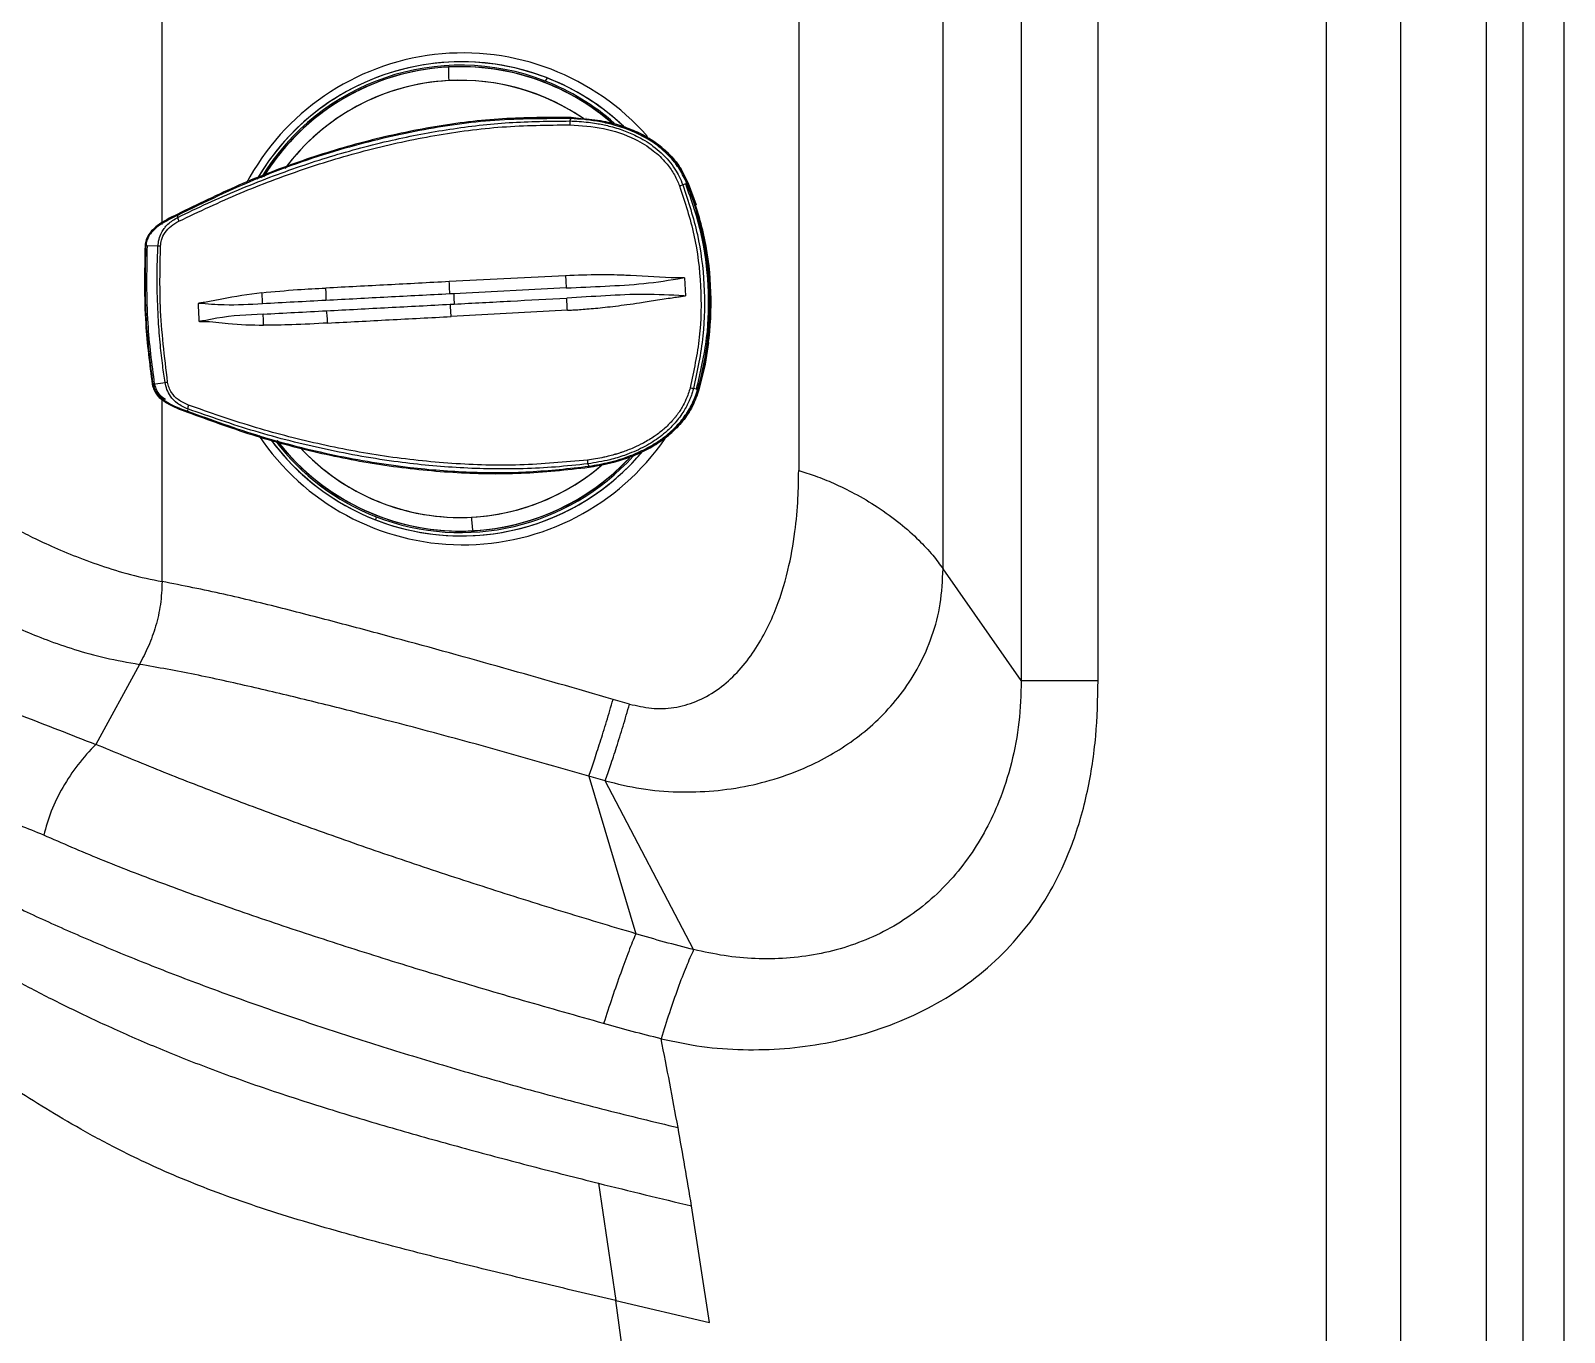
# Model space of a CAD drawing. Extents: x 939 to 1039, y 781 to 934.
# Drawn here: x 1030.32 to 1038.9, y 848.47 to 855.75 of the extents above; entities that cross this region are included whole.
import ezdxf

# ---------------------------------------------------------------- set-up
doc = ezdxf.new("R2010")
doc.units = 0
doc.header["$MEASUREMENT"] = 0
doc.layers.add('1', color=4, linetype='Continuous')

# ---------------------------------------------------------------- blocks, each defined once
blk = doc.blocks.new('Envoy')
at = {"layer": '1', "color": 4, "linetype": 'Continuous', "lineweight": 25}
blk.add_line((100.2456, 3), (100.2456, 88.1736), dxfattribs=at)
at = {"layer": '1', "color": 3, "linetype": 'Continuous', "lineweight": 25}
for p, q in [((99.8105, 3.7462), (99.8105, 87.4274)), ((100.0137, 87.4274), (100.0137, 3.7462)), ((99.3315, 4.3631), (99.3315, 86.8105)), ((98.9136, 86.2916), (98.9136, 4.882)), ((97.2087, 85.5572), (97.2087, 52.9419)), ((97.6387, 52.9419), (97.6387, 85.5572)), ((96.7715, 53.5673), (96.7715, 57.9275)), ((95.9639, 56.9864), (95.9639, 54.1173)), ((92.4037, 55.4926), (92.4037, 56.7906)), ((94.0055, 56.3727), (94.0055, 56.3726)), ((94.5564, 56.3117), (94.5458, 56.294)), ((94.6886, 56.0831), (94.6847, 56.0708)), ((94.6886, 56.0831), (94.6889, 56.084)), ((94.7606, 56.0813), (94.6901, 56.09)), ((94.691, 56.0899), (94.6901, 56.09)), ((94.7748, 56.0839), (94.774, 56.084)), ((95.3386, 55.7212), (95.316, 55.7135)), ((95.346, 55.7234), (95.3452, 55.7235)), ((95.346, 55.7234), (95.3897, 55.6019)), ((95.346, 55.7234), (95.346, 55.7234)), ((92.4894, 55.5423), (92.4893, 55.5431)), ((92.4912, 55.5314), (92.4894, 55.5423)), ((92.3806, 55.3705), (92.3133, 55.3737)), ((94.6598, 55.2058), (94.01, 55.1726)), ((95.3257, 55.1936), (95.3309, 55.0936)), ((94.6644, 55.1377), (94.0348, 55.1051)), ((94.6701, 55.0123), (94.0202, 54.9775)), ((92.3538, 54.5987), (92.4204, 54.6094)), ((95.3989, 54.5698), (95.3756, 54.5753)), ((95.4064, 54.5681), (95.4057, 54.5681)), ((95.4064, 54.5681), (95.4064, 54.5681)), ((92.4037, 53.4962), (92.4037, 54.5219)), ((92.5472, 54.4609), (92.5466, 54.4495)), ((92.5466, 54.4495), (92.5466, 54.4486)), ((94.7851, 54.1541), (94.7902, 54.1419)), ((94.7902, 54.1419), (94.7906, 54.141)), ((94.7933, 54.1351), (94.7925, 54.135)), ((94.6522, 54.1182), (94.653, 54.1182)), ((93.601, 53.8585), (93.5978, 53.8408)), ((94.1412, 53.7799), (94.1412, 53.7797)), ((97.2087, 52.9419), (96.7715, 53.5673)), ((92.2774, 53.0331), (92.0326, 52.5856)), ((95.0183, 52.811), (94.9261, 52.8373)), ((94.79, 52.4086), (95.0526, 51.527)), ((94.8821, 52.3821), (94.79, 52.4086)), ((95.3765, 51.4382), (94.8821, 52.3821)), ((94.8444, 50.1321), (94.9417, 49.476)), ((95.4646, 49.3526), (95.3649, 50.0056)), ((94.9417, 49.476), (95.4646, 49.3526))]:
    blk.add_line(p, q, dxfattribs=at)
at = {"layer": '1', "color": 3, "linetype": 'Continuous', "lineweight": 25, "flags": 128}
for points in [[(95.4603, 54.8319), (95.4408, 54.7113), (95.4064, 54.5681)], [(95.4432, 54.7445), (95.4371, 54.712), (95.4029, 54.5692)]]:
    blk.add_lwpolyline(points, dxfattribs=at)
at = {"layer": '1', "color": 3, "linetype": 'Continuous', "lineweight": 25}
for centre, radius, start, end in [((94.0867, 55.079), 1.3722, 41.25835, 152.08149), ((94.077, 55.0789), 1.3227, 46.24854, 149.74374), ((94.0771, 55.0788), 1.3228, 68.75697, 149.48661), ((94.0734, 55.0788), 1.3038, 68.75681, 148.86656), ((94.0733, 55.0789), 1.2954, 49.12616, 148.36649), ((94.0738, 55.0782), 1.2961, 93.01898, 148.3285), ((94.0738, 55.0782), 1.2963, 93.0189, 148.30399), ((94.0733, 55.0789), 1.2955, 49.44001, 148.1586), ((94.6266, 56.3421), 0.6218, 177.19205, 184.19573), ((94.0733, 55.0791), 1.2954, 49.52681, 92.99853), ((94.0733, 55.0791), 1.2952, 49.54562, 92.99819), ((94.0706, 55.0783), 1.22, 93.01665, 143.44638), ((94.0703, 55.0789), 1.2194, 55.54993, 143.20196), ((94.0703, 55.0791), 1.2192, 55.08909, 93.0006), ((94.0729, 55.0784), 1.3044, 48.76153, 68.74057), ((94.0765, 55.0784), 1.3234, 46.70422, 68.74001), ((94.5002, 56.056), 0.1851, 358.01786, 4.59209), ((95.3777, 55.4978), 0.2244, 105.94742, 110.83584), ((93.6823, 55.0572), 1.7845, 344.14655, 21.84504), ((93.6842, 55.0572), 1.7866, 351.87786, 21.84379), ((92.5413, 55.5359), 0.0503, 185.08185, 209.87748), ((92.3833, 55.0486), 0.3219, 87.92625, 90.48178), ((92.3835, 54.9703), 0.3628, 275.8446, 278.11278), ((95.4202, 54.8188), 0.2476, 255.17261, 259.60765), ((92.5978, 54.4617), 0.0507, 156.20371, 180.96764), ((94.0868, 55.0735), 1.3722, 213.66467, 325.43659), ((94.0771, 55.0735), 1.3226, 216.3651, 319.6075), ((94.0779, 55.0745), 1.3238, 216.40495, 248.73697), ((94.0742, 55.0745), 1.3049, 217.37987, 248.73674), ((94.0734, 55.0735), 1.2955, 217.5593, 316.78466), ((94.0733, 55.0735), 1.2953, 217.56844, 316.76796), ((94.0736, 55.0739), 1.2959, 217.82395, 272.99189), ((94.0736, 55.0738), 1.2957, 217.8597, 272.99205), ((94.0703, 55.0735), 1.2192, 222.59721, 310.35133), ((94.0704, 55.0738), 1.2196, 222.65789, 272.99528), ((94.0771, 55.0733), 1.3225, 248.74967, 319.98616), ((94.0734, 55.0733), 1.3035, 248.74907, 317.75771), ((94.0701, 55.0738), 1.2196, 273.01079, 311.05044), ((94.0732, 55.0737), 1.2958, 273.01197, 316.79549), ((94.0731, 55.0738), 1.2956, 273.01219, 316.77418), ((94.5999, 54.1496), 0.1852, 1.37667, 7.98319), ((94.7658, 53.8761), 0.632, 181.82871, 188.7483)]:
    blk.add_arc(centre, radius, start, end, dxfattribs=at)
for points, knots in [([(94.6901, 56.09), (94.5627, 56.0904), (94.3078, 56.0913), (93.9279, 56.0433), (93.5538, 55.9642), (93.188, 55.8532), (92.8308, 55.7165), (92.602, 55.6045), (92.4876, 55.5485)], [0, 0, 0, 0, 0.166705, 0.333391, 0.500062, 0.666721, 0.833365, 1, 1, 1, 1]), ([(94.6889, 56.084), (94.5474, 56.084), (94.2638, 56.0839), (93.8408, 56.0233), (93.3998, 55.9179), (92.9447, 55.7625), (92.641, 55.6162), (92.4893, 55.5431)], [0, 0, 0, 0, 0.185335, 0.371412, 0.558403, 0.779443, 1, 1, 1, 1]), ([(92.4912, 55.5314), (92.5469, 55.5583), (92.6586, 55.6123), (92.8304, 55.687), (93.0033, 55.756), (93.1749, 55.8178), (93.345, 55.8728), (93.5161, 55.9217), (93.7379, 55.9765), (94.0136, 56.0287), (94.3461, 56.0679), (94.5711, 56.0698), (94.6847, 56.0708)], [0, 0, 0, 0, 0.082023, 0.164587, 0.247632, 0.327658, 0.404889, 0.482844, 0.561507, 0.704794, 0.850852, 1, 1, 1, 1]), ([(92.4977, 55.5108), (92.6111, 55.5644), (92.8381, 55.6716), (93.1928, 55.8047), (93.5563, 55.9143), (93.928, 55.9943), (94.3053, 56.0451), (94.5586, 56.0481), (94.6852, 56.0496)], [0, 0, 0, 0, 0.166754, 0.333479, 0.500172, 0.666827, 0.833439, 1, 1, 1, 1]), ([(94.6847, 56.0708), (94.7192, 56.0692), (94.7689, 56.067), (94.8416, 56.0563), (94.9078, 56.0426), (94.983, 56.0198), (95.0667, 55.9843), (95.1549, 55.9313), (95.226, 55.8655), (95.2705, 55.8049), (95.2968, 55.7598), (95.3093, 55.7296), (95.316, 55.7135)], [0, 0, 0, 0, 0.1343205, 0.1939329, 0.2860216, 0.3977141, 0.4993265, 0.6394104, 0.7967743, 0.8728569, 0.9321, 1, 1, 1, 1]), ([(94.6852, 56.0496), (94.7478, 56.0452), (94.8725, 56.0365), (95.0309, 55.9831), (95.1474, 55.9123), (95.2033, 55.8591), (95.2417, 55.8125), (95.2704, 55.7714), (95.2889, 55.7283), (95.2978, 55.7075)], [0, 0, 0, 0, 0.25244, 0.502953, 0.665117, 0.798999, 0.811084, 0.908695, 1, 1, 1, 1]), ([(94.6887, 56.0774), (94.6887, 56.0779), (94.6887, 56.0792), (94.6889, 56.0811), (94.6892, 56.0836), (94.6895, 56.0862), (94.6898, 56.0884), (94.69, 56.0899), (94.6901, 56.09), (94.6901, 56.09)], [0, 0, 0, 0, 0.055527, 0.165265, 0.3428, 0.555689, 0.762939, 0.910678, 1, 1, 1, 1]), ([(95.3386, 55.7212), (95.3263, 55.7477), (95.302, 55.8001), (95.2484, 55.8684), (95.1848, 55.9277), (95.1093, 55.9784), (95.0222, 56.0201), (94.9327, 56.0494), (94.8461, 56.0684), (94.7669, 56.0798), (94.7145, 56.0826), (94.6889, 56.084)], [0, 0, 0, 0, 0.111062, 0.219204, 0.328207, 0.441571, 0.564532, 0.695221, 0.799838, 0.902243, 1, 1, 1, 1]), ([(95.3452, 55.7235), (95.331, 55.7536), (95.3024, 55.8138), (95.2375, 55.8906), (95.1608, 55.9544), (95.0744, 56.0043), (94.9822, 56.041), (94.8778, 56.071), (94.8027, 56.0776), (94.7606, 56.0813)], [0, 0, 0, 0, 0.13779, 0.275507, 0.413095, 0.550507, 0.687734, 0.824786, 1, 1, 1, 1]), ([(94.7743, 56.0796), (94.8122, 56.0762), (94.8831, 56.0699), (94.9835, 56.0407), (95.0758, 56.004), (95.162, 55.954), (95.2386, 55.8902), (95.3033, 55.8135), (95.3318, 55.7535), (95.346, 55.7234)], [0, 0, 0, 0, 0.160726, 0.300497, 0.440334, 0.580222, 0.720138, 0.860074, 1, 1, 1, 1]), ([(95.2978, 55.7075), (95.3276, 55.6166), (95.3872, 55.4347), (95.4213, 55.1485), (95.4173, 54.8602), (95.377, 54.6731), (95.3569, 54.5795)], [0, 0, 0, 0, 0.249997, 0.499994, 0.750007, 1, 1, 1, 1]), ([(95.316, 55.7135), (95.3462, 55.6217), (95.4057, 55.4406), (95.4403, 55.155), (95.4375, 54.8642), (95.3965, 54.6728), (95.3756, 54.5753)], [0, 0, 0, 0, 0.2503093, 0.4934876, 0.7419475, 1, 1, 1, 1]), ([(95.3325, 55.7188), (95.3327, 55.7189), (95.3331, 55.719), (95.334, 55.7194), (95.3366, 55.7204), (95.34, 55.7216), (95.344, 55.7231), (95.3449, 55.7234), (95.3452, 55.7235)], [0, 0, 0, 0, 0.021704, 0.048357, 0.136296, 0.463905, 0.814714, 1, 1, 1, 1]), ([(95.3926, 54.5716), (95.4148, 54.6666), (95.4592, 54.8567), (95.4647, 55.1505), (95.4286, 55.4421), (95.3645, 55.6266), (95.3325, 55.7188)], [0, 0, 0, 0, 0.249999, 0.5, 0.75, 1, 1, 1, 1]), ([(95.4057, 54.5681), (95.4281, 54.6639), (95.4728, 54.8553), (95.4783, 55.1512), (95.4419, 55.4449), (95.3775, 55.6306), (95.3452, 55.7235)], [0, 0, 0, 0, 0.25, 0.5, 0.750001, 1, 1, 1, 1]), ([(92.4876, 55.5485), (92.4489, 55.5294), (92.3904, 55.5007), (92.3341, 55.4475), (92.3129, 55.4076), (92.3099, 55.3852), (92.3083, 55.374)], [0, 0, 0, 0, 0.4917853, 0.7431181, 0.8711496, 1, 1, 1, 1]), ([(92.4893, 55.5431), (92.4477, 55.5229), (92.3876, 55.4937), (92.3338, 55.438), (92.3168, 55.4018), (92.3144, 55.3829), (92.3133, 55.3737)], [0, 0, 0, 0, 0.538392, 0.778104, 0.891277, 1, 1, 1, 1]), ([(92.3806, 55.3705), (92.3821, 55.3836), (92.385, 55.4097), (92.3979, 55.4431), (92.4132, 55.4683), (92.4262, 55.4838), (92.4494, 55.5072), (92.472, 55.5203), (92.4912, 55.5314)], [0, 0, 0, 0, 0.191719, 0.382755, 0.51862, 0.620939, 0.677461, 1, 1, 1, 1]), ([(92.395, 55.3703), (92.3963, 55.3819), (92.3995, 55.4089), (92.4192, 55.4489), (92.4532, 55.4856), (92.4825, 55.5022), (92.4977, 55.5108)], [0, 0, 0, 0, 0.18979, 0.444622, 0.713678, 1, 1, 1, 1]), ([(92.4923, 55.5373), (92.4921, 55.5377), (92.4915, 55.5389), (92.4908, 55.5406), (92.4898, 55.5428), (92.4888, 55.5451), (92.488, 55.547), (92.4875, 55.5483), (92.4876, 55.5484), (92.4876, 55.5485)], [0, 0, 0, 0, 0.055599, 0.165301, 0.342832, 0.555723, 0.762934, 0.910686, 1, 1, 1, 1]), ([(92.3083, 55.374), (92.3056, 55.2285), (92.3006, 54.9687), (92.3342, 54.7112), (92.349, 54.5978)], [0, 0, 0, 0, 0.55995, 1, 1, 1, 1]), ([(92.3538, 54.5987), (92.3375, 54.7274), (92.3047, 54.9847), (92.3104, 55.244), (92.3133, 55.3737)], [0, 0, 0, 0, 0.499974, 1, 1, 1, 1]), ([(92.3199, 55.3734), (92.3194, 55.3734), (92.3181, 55.3735), (92.3163, 55.3736), (92.314, 55.3737), (92.3116, 55.3738), (92.3097, 55.3739), (92.3084, 55.374), (92.3083, 55.374), (92.3083, 55.374)], [0, 0, 0, 0, 0.055562, 0.16525, 0.342744, 0.555681, 0.762898, 0.910686, 1, 1, 1, 1]), ([(92.3199, 55.3734), (92.3171, 55.2284), (92.3122, 54.9694), (92.3456, 54.7127), (92.3604, 54.5997)], [0, 0, 0, 0, 0.5599519, 1, 1, 1, 1]), ([(92.4204, 54.6094), (92.4159, 54.6403), (92.4058, 54.7094), (92.393, 54.8245), (92.3816, 54.9677), (92.3759, 55.1189), (92.3761, 55.2575), (92.3792, 55.3371), (92.3806, 55.3705)], [0, 0, 0, 0, 0.1227044, 0.2744687, 0.4552953, 0.6869486, 0.8685122, 1, 1, 1, 1]), ([(92.4347, 54.6111), (92.4175, 54.7524), (92.3869, 55.0047), (92.3925, 55.2586), (92.395, 55.3703)], [0, 0, 0, 0, 0.559944, 1, 1, 1, 1]), ([(94.01, 55.1726), (93.8946, 55.1666), (93.6641, 55.1545), (93.4345, 55.1425), (93.3197, 55.1365)], [0, 0, 0, 0, 0.500125, 1, 1, 1, 1]), ([(94.0125, 55.1039), (94.0124, 55.1086), (94.0122, 55.1182), (94.0116, 55.1352), (94.0109, 55.1536), (94.0103, 55.1663), (94.01, 55.1726)], [0, 0, 0, 0, 0.24785, 0.50001, 0.752166, 1, 1, 1, 1]), ([(95.3159, 55.1931), (95.3152, 55.1932), (95.3093, 55.1942), (95.2983, 55.194), (95.202, 55.1946), (95.1107, 55.2028), (95.0239, 55.2068), (95.0229, 55.2068), (95.0192, 55.207), (95.0049, 55.2076), (94.9486, 55.2097), (94.8309, 55.212), (94.7239, 55.2081), (94.6598, 55.2058)], [0, 0, 0, 0, 0.003081, 0.027253, 0.050119, 0.445526, 0.445662, 0.446814, 0.450119, 0.462783, 0.512261, 0.707504, 1, 1, 1, 1]), ([(94.6598, 55.2058), (94.6601, 55.1995), (94.6608, 55.1869), (94.6619, 55.1688), (94.6632, 55.1519), (94.664, 55.1424), (94.6644, 55.1377)], [0, 0, 0, 0, 0.2479206, 0.4999964, 0.7520952, 1, 1, 1, 1]), ([(94.6644, 55.1377), (94.7366, 55.1409), (94.8816, 55.1474), (95.0988, 55.1583), (95.2431, 55.1814), (95.3159, 55.1931)], [0, 0, 0, 0, 0.329607, 0.661727, 1, 1, 1, 1]), ([(95.3257, 55.1936), (95.324, 55.1935), (95.3208, 55.1933), (95.3175, 55.1932), (95.3159, 55.1931)], [0, 0, 0, 0, 0.499782, 1, 1, 1, 1]), ([(92.9617, 55.1108), (92.887, 55.1001), (92.7854, 55.0856), (92.6739, 55.0625), (92.6338, 55.0554), (92.619, 55.0533), (92.6147, 55.0527), (92.6119, 55.0521), (92.6104, 55.0514), (92.6098, 55.0512)], [0, 0, 0, 0, 0.632721, 0.860024, 0.958232, 0.975926, 0.985987, 0.994965, 1, 1, 1, 1]), ([(92.9617, 55.1108), (93.0283, 55.1171), (93.1472, 55.1283), (93.267, 55.134), (93.3197, 55.1365)], [0, 0, 0, 0, 0.559821, 1, 1, 1, 1]), ([(92.9655, 55.0488), (92.9654, 55.0582), (92.9652, 55.0769), (92.9629, 55.0995), (92.9617, 55.1108)], [0, 0, 0, 0, 0.4999777, 1, 1, 1, 1]), ([(93.3201, 55.0675), (93.2607, 55.0644), (93.1418, 55.0582), (93.0243, 55.0519), (92.9655, 55.0488)], [0, 0, 0, 0, 0.500121, 1, 1, 1, 1]), ([(93.3201, 55.0675), (93.3204, 55.0723), (93.3208, 55.0819), (93.3209, 55.099), (93.3206, 55.1174), (93.32, 55.1301), (93.3197, 55.1365)], [0, 0, 0, 0, 0.247837, 0.5, 0.75216, 1, 1, 1, 1]), ([(94.0125, 55.1039), (93.8968, 55.0979), (93.6655, 55.0859), (93.4353, 55.0736), (93.3201, 55.0675)], [0, 0, 0, 0, 0.500036, 1, 1, 1, 1]), ([(94.0348, 55.1052), (94.0304, 55.1049), (94.0229, 55.1044), (94.0155, 55.104), (94.0125, 55.1039)], [0, 0, 0, 0, 0.591775, 1, 1, 1, 1]), ([(94.0348, 55.1052), (94.0348, 55.1009), (94.0349, 55.0925), (94.0356, 55.0762), (94.0366, 55.06), (94.0374, 55.0516), (94.0378, 55.0473)], [0, 0, 0, 0, 0.250238, 0.499988, 0.749747, 1, 1, 1, 1]), ([(94.0378, 55.0473), (94.1428, 55.0529), (94.3527, 55.064), (94.5626, 55.0751), (94.6675, 55.0806)], [0, 0, 0, 0, 0.50006, 1, 1, 1, 1]), ([(95.3213, 55.0931), (95.2477, 55.0972), (95.1017, 55.1052), (94.8845, 55.0936), (94.7397, 55.085), (94.6675, 55.0806)], [0, 0, 0, 0, 0.338235, 0.670377, 1, 1, 1, 1]), ([(94.6701, 55.0123), (94.6697, 55.0185), (94.6691, 55.0311), (94.6683, 55.0494), (94.6678, 55.0663), (94.6676, 55.0759), (94.6675, 55.0806)], [0, 0, 0, 0, 0.2478756, 0.4999873, 0.7521057, 1, 1, 1, 1]), ([(94.6701, 55.0123), (94.6804, 55.0129), (94.7029, 55.0143), (94.7395, 55.0166), (94.7817, 55.0198), (94.8295, 55.0239), (94.8827, 55.0293), (94.9414, 55.0362), (95.0057, 55.0447), (95.0647, 55.0532), (95.1176, 55.0613), (95.1639, 55.0686), (95.2102, 55.0758), (95.252, 55.0823), (95.2818, 55.0868), (95.2999, 55.0893), (95.3097, 55.0906), (95.3162, 55.0917), (95.32, 55.0927), (95.3213, 55.0931)], [0, 0, 0, 0, 0.047079, 0.102818, 0.167173, 0.240059, 0.321439, 0.411317, 0.50984, 0.617397, 0.683423, 0.75485, 0.831574, 0.898215, 0.948338, 0.969627, 0.982101, 0.993558, 1, 1, 1, 1]), ([(95.3213, 55.0931), (95.3229, 55.0932), (95.3261, 55.0934), (95.3293, 55.0936), (95.3309, 55.0936)], [0, 0, 0, 0, 0.500223, 1, 1, 1, 1]), ([(92.6098, 55.0512), (92.609, 55.0511), (92.6073, 55.0511), (92.6057, 55.051), (92.6049, 55.0509)], [0, 0, 0, 0, 0.500434, 1, 1, 1, 1]), ([(92.6049, 55.0509), (92.6057, 55.0343), (92.6074, 55.0009), (92.6092, 54.9676), (92.6101, 54.951)], [0, 0, 0, 0, 0.5000008, 1, 1, 1, 1]), ([(92.9655, 55.0488), (92.8943, 55.0445), (92.7757, 55.0375), (92.6572, 55.0473), (92.6098, 55.0512)], [0, 0, 0, 0, 0.60063, 1, 1, 1, 1]), ([(92.9686, 54.9912), (92.8822, 54.987), (92.7719, 54.9815), (92.6572, 54.9577), (92.626, 54.9519), (92.618, 54.9507), (92.616, 54.9504), (92.6154, 54.9503), (92.6152, 54.9502), (92.6152, 54.9502), (92.6152, 54.9502)], [0, 0, 0, 0, 0.730012, 0.931369, 0.982108, 0.995105, 0.998552, 0.999522, 0.999818, 1, 1, 1, 1]), ([(92.9686, 54.9912), (93.0273, 54.9943), (93.1448, 55.0005), (93.2637, 55.0068), (93.3232, 55.0099)], [0, 0, 0, 0, 0.49989, 1, 1, 1, 1]), ([(92.9712, 54.929), (92.9712, 54.9404), (92.9712, 54.9631), (92.9694, 54.9819), (92.9686, 54.9912)], [0, 0, 0, 0, 0.500032, 1, 1, 1, 1]), ([(93.3232, 55.0099), (93.4383, 55.0159), (93.6686, 55.0279), (93.8998, 55.0401), (94.0155, 55.0462)], [0, 0, 0, 0, 0.499962, 1, 1, 1, 1]), ([(93.3299, 54.9411), (93.3296, 54.9474), (93.3288, 54.9602), (93.3272, 54.9786), (93.3253, 54.9956), (93.3239, 55.0052), (93.3232, 55.0099)], [0, 0, 0, 0, 0.2478485, 0.5000013, 0.7521567, 1, 1, 1, 1]), ([(93.3299, 54.9411), (93.4447, 54.9472), (93.6743, 54.9593), (93.9048, 54.9715), (94.0202, 54.9775)], [0, 0, 0, 0, 0.499871, 1, 1, 1, 1]), ([(94.0155, 55.0462), (94.0192, 55.0464), (94.0266, 55.0468), (94.0341, 55.0471), (94.0378, 55.0473)], [0, 0, 0, 0, 0.499902, 1, 1, 1, 1]), ([(94.0202, 54.9775), (94.0198, 54.9838), (94.0191, 54.9965), (94.0179, 55.0149), (94.0167, 55.032), (94.0159, 55.0415), (94.0155, 55.0463)], [0, 0, 0, 0, 0.2478417, 0.4999957, 0.7521586, 1, 1, 1, 1]), ([(92.6101, 54.951), (92.6109, 54.951), (92.6127, 54.9512), (92.6143, 54.9505), (92.6152, 54.9502)], [0, 0, 0, 0, 0.486789, 1, 1, 1, 1]), ([(92.6152, 54.9502), (92.6154, 54.9502), (92.6172, 54.9503), (92.6238, 54.9504), (92.6765, 54.9505), (92.7926, 54.9333), (92.9052, 54.9306), (92.9712, 54.929)], [0, 0, 0, 0, 0.001612, 0.015654, 0.055897, 0.44608, 1, 1, 1, 1]), ([(93.3299, 54.9411), (93.2629, 54.9372), (93.1432, 54.9302), (93.0238, 54.9294), (92.9712, 54.929)], [0, 0, 0, 0, 0.560183, 1, 1, 1, 1]), ([(92.3539, 54.5987), (92.3533, 54.5986), (92.3519, 54.5984), (92.3503, 54.5981), (92.349, 54.5979), (92.349, 54.5978), (92.349, 54.5978)], [0, 0, 0, 0, 0.2356253, 0.5920544, 0.8463185, 1, 1, 1, 1]), ([(92.349, 54.5978), (92.3517, 54.5868), (92.357, 54.5649), (92.3823, 54.5274), (92.4438, 54.4804), (92.505, 54.4579), (92.5455, 54.443)], [0, 0, 0, 0, 0.1288502, 0.2568736, 0.5082085, 1, 1, 1, 1]), ([(92.3538, 54.5987), (92.3559, 54.5897), (92.3602, 54.5711), (92.3809, 54.5369), (92.4403, 54.4871), (92.5031, 54.4644), (92.5466, 54.4486)], [0, 0, 0, 0, 0.10876, 0.221895, 0.461596, 1, 1, 1, 1]), ([(92.3604, 54.5997), (92.3679, 54.5777), (92.3801, 54.5423), (92.4114, 54.5231), (92.4232, 54.5158)], [0, 0, 0, 0, 0.623104, 1, 1, 1, 1]), ([(92.5472, 54.4609), (92.527, 54.47), (92.4895, 54.4869), (92.4513, 54.5278), (92.4294, 54.569), (92.4234, 54.5959), (92.4205, 54.6094)], [0, 0, 0, 0, 0.322453, 0.598472, 0.799026, 1, 1, 1, 1]), ([(92.5515, 54.4822), (92.5313, 54.4913), (92.495, 54.5076), (92.4597, 54.5454), (92.4414, 54.5801), (92.4369, 54.6009), (92.4347, 54.6111)], [0, 0, 0, 0, 0.363331, 0.653342, 0.828638, 1, 1, 1, 1]), ([(95.3569, 54.5795), (95.3499, 54.557), (95.3382, 54.5196), (95.3177, 54.4803), (95.3047, 54.4586), (95.2968, 54.4463), (95.2884, 54.4343), (95.2823, 54.4261), (95.2785, 54.4211), (95.276, 54.4178), (95.2695, 54.4096), (95.2575, 54.3954), (95.2393, 54.3757), (95.2168, 54.3542), (95.192, 54.3332), (95.1748, 54.3202), (95.1633, 54.312), (95.1404, 54.296), (95.0995, 54.2713), (95.0485, 54.2468), (95.0085, 54.2305), (94.9843, 54.2217), (94.9671, 54.216), (94.9563, 54.2125), (94.9463, 54.2095), (94.94, 54.2076), (94.9372, 54.2068), (94.936, 54.2064), (94.9354, 54.2063), (94.9352, 54.2062), (94.9351, 54.2062), (94.9351, 54.2062), (94.935, 54.2062), (94.935, 54.2061), (94.935, 54.2062), (94.935, 54.2061), (94.9349, 54.2061), (94.9347, 54.2061), (94.9337, 54.2058), (94.922, 54.2024), (94.9017, 54.1971), (94.8524, 54.1855), (94.8135, 54.1798), (94.7833, 54.1753)], [0, 0, 0, 0, 0.0945644, 0.1579611, 0.1779547, 0.1964005, 0.2166764, 0.2369498, 0.2375069, 0.2418628, 0.253962, 0.2794518, 0.3166405, 0.3619145, 0.4049915, 0.447187, 0.4487637, 0.4618401, 0.5595402, 0.6406854, 0.6895974, 0.7334397, 0.7442768, 0.7627954, 0.7790981, 0.7862661, 0.7894222, 0.7908124, 0.7914222, 0.791691, 0.791809, 0.7918614, 0.7919008, 0.7919016, 0.7919079, 0.7919209, 0.791967, 0.7921573, 0.7929179, 0.7959463, 0.8416817, 0.8772623, 1, 1, 1, 1]), ([(95.3756, 54.5753), (95.3733, 54.5673), (95.3687, 54.5506), (95.3595, 54.525), (95.348, 54.498), (95.3337, 54.4697), (95.3084, 54.4272), (95.2709, 54.3786), (95.2228, 54.3321), (95.1789, 54.2975), (95.1365, 54.2695), (95.0912, 54.2441), (95.0421, 54.2211), (94.9812, 54.1976), (94.8958, 54.1716), (94.8264, 54.1606), (94.7851, 54.1541)], [0, 0, 0, 0, 0.032344, 0.067621, 0.105835, 0.146976, 0.191052, 0.298233, 0.384941, 0.451124, 0.515511, 0.582865, 0.653191, 0.726482, 0.83706, 1, 1, 1, 1]), ([(94.7906, 54.141), (94.8292, 54.1476), (94.9083, 54.1611), (95.0072, 54.1924), (95.0868, 54.2264), (95.1458, 54.2577), (95.2072, 54.2979), (95.2685, 54.3493), (95.3251, 54.4149), (95.3709, 54.4881), (95.3894, 54.5422), (95.3989, 54.5698)], [0, 0, 0, 0, 0.149082, 0.305955, 0.394301, 0.478842, 0.56023, 0.673648, 0.78272, 0.88931, 1, 1, 1, 1]), ([(94.7925, 54.135), (94.8574, 54.1472), (94.9548, 54.1656), (95.0779, 54.2142), (95.1657, 54.2606), (95.2464, 54.3192), (95.316, 54.3907), (95.3726, 54.4738), (95.3947, 54.5367), (95.4057, 54.5681)], [0, 0, 0, 0, 0.249064, 0.373844, 0.498784, 0.623894, 0.749166, 0.874551, 1, 1, 1, 1]), ([(95.4064, 54.5681), (95.3954, 54.5368), (95.3734, 54.4741), (95.317, 54.391), (95.2476, 54.3196), (95.167, 54.2609), (95.0791, 54.2144), (94.9559, 54.1657), (94.8583, 54.1473), (94.7933, 54.1351)], [0, 0, 0, 0, 0.125135, 0.250266, 0.375378, 0.50044, 0.625446, 0.750405, 1, 1, 1, 1]), ([(95.3926, 54.5716), (95.3927, 54.5715), (95.3931, 54.5714), (95.3941, 54.5711), (95.3969, 54.5704), (95.4003, 54.5695), (95.4044, 54.5684), (95.4054, 54.5682), (95.4057, 54.5681)], [0, 0, 0, 0, 0.022654, 0.049967, 0.135426, 0.463538, 0.814858, 1, 1, 1, 1]), ([(94.7833, 54.1753), (94.6572, 54.1636), (94.405, 54.1402), (94.0244, 54.1513), (93.6464, 54.192), (93.2735, 54.263), (92.9068, 54.3581), (92.6699, 54.4408), (92.5515, 54.4822)], [0, 0, 0, 0, 0.166574, 0.333184, 0.499837, 0.666526, 0.833251, 1, 1, 1, 1]), ([(92.5469, 54.4485), (92.5467, 54.4479), (92.5462, 54.4464), (92.5457, 54.4446), (92.5454, 54.4432), (92.5454, 54.4431), (92.5455, 54.443)], [0, 0, 0, 0, 0.259907, 0.605075, 0.851215, 1, 1, 1, 1]), ([(92.5455, 54.443), (92.6651, 54.3993), (92.9043, 54.3119), (93.2738, 54.2133), (93.6493, 54.1412), (94.0295, 54.1017), (94.4123, 54.0938), (94.6657, 54.1213), (94.7925, 54.135)], [0, 0, 0, 0, 0.1666353, 0.3332799, 0.4999365, 0.6666093, 0.8332949, 1, 1, 1, 1]), ([(92.5466, 54.4486), (92.6808, 54.3999), (92.9497, 54.3024), (93.366, 54.1975), (93.7589, 54.132), (94.1241, 54.1042), (94.459, 54.1036), (94.6801, 54.1285), (94.7906, 54.141)], [0, 0, 0, 0, 0.1870622, 0.3746429, 0.5618773, 0.7084297, 0.8544127, 1, 1, 1, 1]), ([(94.7851, 54.1541), (94.7247, 54.1475), (94.6047, 54.1345), (94.4247, 54.1258), (94.2466, 54.1245), (94.0705, 54.1308), (93.8966, 54.144), (93.6447, 54.1725), (93.3184, 54.2302), (92.9244, 54.3298), (92.6722, 54.4174), (92.5472, 54.4609)], [0, 0, 0, 0, 0.079707, 0.15846, 0.236336, 0.313386, 0.38965, 0.46514, 0.646212, 0.824645, 1, 1, 1, 1]), ([(94.7909, 54.141), (94.7911, 54.1403), (94.7914, 54.1386), (94.7919, 54.1367), (94.7923, 54.1352), (94.7924, 54.1351), (94.7925, 54.135)], [0, 0, 0, 0, 0.276027, 0.613706, 0.854457, 1, 1, 1, 1]), ([(94.9129, 54.1629), (94.9097, 54.1619), (94.9024, 54.1597), (94.8948, 54.1584), (94.8906, 54.1577)], [0, 0, 0, 0, 0.437487, 1, 1, 1, 1]), ([(95.0183, 52.811), (95.0589, 52.8015), (95.1403, 52.7827), (95.2676, 52.7872), (95.3922, 52.8212), (95.5083, 52.8854), (95.6109, 52.9735), (95.6983, 53.0791), (95.7703, 53.1955), (95.8449, 53.3538), (95.9058, 53.5474), (95.9443, 53.7636), (95.9615, 53.9506), (95.9632, 54.0651), (95.9639, 54.1173)], [0, 0, 0, 0, 0.066778, 0.133812, 0.202279, 0.272697, 0.345015, 0.418411, 0.492005, 0.564102, 0.698966, 0.816354, 0.916112, 1, 1, 1, 1]), ([(95.9639, 54.1173), (95.9949, 54.1075), (96.0615, 54.0862), (96.1663, 54.0435), (96.2841, 53.9862), (96.4103, 53.9113), (96.5314, 53.8231), (96.6334, 53.7318), (96.7127, 53.6466), (96.7528, 53.5925), (96.7715, 53.5673)], [0, 0, 0, 0, 0.086271, 0.185949, 0.304737, 0.447303, 0.605483, 0.755497, 0.886184, 1, 1, 1, 1]), ([(91.4598, 53.8761), (91.4686, 53.8673), (91.4862, 53.8498), (91.5543, 53.808), (91.6481, 53.7578), (91.7662, 53.7013), (91.9041, 53.6422), (92.0585, 53.5849), (92.2255, 53.5323), (92.3443, 53.5082), (92.4037, 53.4962)], [0, 0, 0, 0, 0.127268, 0.25417, 0.380093, 0.505146, 0.629883, 0.753947, 0.877044, 1, 1, 1, 1]), ([(94.8821, 52.3821), (94.9487, 52.3657), (95.0817, 52.3331), (95.2859, 52.3166), (95.4878, 52.3221), (95.685, 52.3513), (95.8763, 52.4031), (96.0453, 52.4724), (96.1929, 52.5542), (96.3207, 52.6443), (96.4404, 52.7522), (96.5488, 52.8789), (96.642, 53.0254), (96.7139, 53.1909), (96.7622, 53.3736), (96.7683, 53.5019), (96.7715, 53.5673)], [0, 0, 0, 0, 0.079077, 0.157785, 0.235517, 0.311862, 0.38777, 0.464774, 0.52383, 0.584892, 0.647945, 0.713261, 0.781166, 0.85224, 0.924606, 1, 1, 1, 1]), ([(92.4037, 53.4962), (92.4019, 53.4533), (92.3982, 53.3681), (92.3698, 53.2462), (92.3295, 53.1338), (92.2946, 53.0664), (92.2774, 53.0331)], [0, 0, 0, 0, 0.25521, 0.507691, 0.756631, 1, 1, 1, 1]), ([(94.9261, 52.8373), (94.7227, 52.8957), (94.3166, 53.0124), (93.8055, 53.1537), (93.3923, 53.2646), (93.0736, 53.3468), (92.7445, 53.4289), (92.519, 53.4734), (92.4037, 53.4962)], [0, 0, 0, 0, 0.243439, 0.486102, 0.609938, 0.735654, 0.864785, 1, 1, 1, 1]), ([(91.2911, 53.4011), (91.3059, 53.3906), (91.3353, 53.3697), (91.4107, 53.3268), (91.5062, 53.2778), (91.6225, 53.2242), (91.7579, 53.1688), (91.9126, 53.1152), (92.0855, 53.0663), (92.213, 53.0442), (92.2774, 53.0331)], [0, 0, 0, 0, 0.126273, 0.250908, 0.374121, 0.496861, 0.620444, 0.745238, 0.871443, 1, 1, 1, 1]), ([(90.9909, 53.0199), (91.0278, 53.0013), (91.1021, 52.9639), (91.2502, 52.8956), (91.4232, 52.8228), (91.6165, 52.7469), (91.8204, 52.6691), (91.9626, 52.6131), (92.0326, 52.5856)], [0, 0, 0, 0, 0.1695, 0.341357, 0.513461, 0.681402, 0.843138, 1, 1, 1, 1]), ([(94.79, 52.4086), (94.5806, 52.4684), (94.1637, 52.5876), (93.6398, 52.7266), (93.2203, 52.832), (92.9039, 52.907), (92.5902, 52.978), (92.3808, 53.0149), (92.2774, 53.0331)], [0, 0, 0, 0, 0.25148, 0.500607, 0.626502, 0.752184, 0.877579, 1, 1, 1, 1]), ([(95.1945, 50.9395), (95.2703, 50.9235), (95.4216, 50.8917), (95.6534, 50.8755), (95.8848, 50.8816), (96.1142, 50.9118), (96.3391, 50.9657), (96.557, 51.0442), (96.764, 51.1479), (96.9563, 51.2775), (97.1297, 51.4331), (97.2797, 51.6129), (97.4024, 51.8123), (97.5073, 52.0491), (97.5848, 52.3232), (97.6313, 52.6308), (97.6362, 52.8382), (97.6387, 52.9419)], [0, 0, 0, 0, 0.062513, 0.124895, 0.18726, 0.249341, 0.31151, 0.373849, 0.436069, 0.498192, 0.560703, 0.623719, 0.686822, 0.749282, 0.832446, 0.916245, 1, 1, 1, 1]), ([(97.2087, 52.9419), (97.2061, 52.8643), (97.2009, 52.7096), (97.158, 52.4823), (97.0942, 52.2818), (97.0138, 52.1088), (96.9238, 51.9614), (96.816, 51.8255), (96.6918, 51.7045), (96.5527, 51.6008), (96.4006, 51.5161), (96.2381, 51.4519), (96.0688, 51.409), (95.8955, 51.387), (95.721, 51.3852), (95.5469, 51.401), (95.4333, 51.4258), (95.3765, 51.4382)], [0, 0, 0, 0, 0.0838544, 0.1671862, 0.2493378, 0.3109014, 0.3732261, 0.4357396, 0.4980532, 0.5602869, 0.6228971, 0.6858109, 0.7486435, 0.8113691, 0.8742802, 0.9370974, 1, 1, 1, 1]), ([(97.2087, 52.9419), (97.2335, 52.9419), (97.2831, 52.9419), (97.3889, 52.9419), (97.5092, 52.9419), (97.5955, 52.9419), (97.6387, 52.9419)], [0, 0, 0, 0, 0.25, 0.500001, 0.750001, 1, 1, 1, 1]), ([(94.79, 52.4086), (94.7995, 52.4355), (94.8186, 52.4894), (94.853, 52.5953), (94.8895, 52.7127), (94.9139, 52.7958), (94.9261, 52.8373)], [0, 0, 0, 0, 0.249999, 0.5, 0.749998, 1, 1, 1, 1]), ([(94.8821, 52.3821), (94.8917, 52.4091), (94.9108, 52.463), (94.9452, 52.569), (94.9817, 52.6864), (95.0061, 52.7694), (95.0183, 52.811)], [0, 0, 0, 0, 0.250001, 0.499999, 0.750001, 1, 1, 1, 1]), ([(92.0326, 52.5856), (91.9985, 52.5488), (91.9304, 52.4752), (91.8464, 52.3464), (91.7793, 52.2115), (91.7542, 52.1225), (91.7417, 52.078)], [0, 0, 0, 0, 0.250001, 0.5, 0.75, 1, 1, 1, 1]), ([(95.0526, 51.527), (94.9125, 51.5689), (94.6323, 51.6526), (94.2189, 51.783), (93.8154, 51.9154), (93.4248, 52.0495), (93.0498, 52.1844), (92.6923, 52.3193), (92.3539, 52.4532), (92.1388, 52.5418), (92.0326, 52.5856)], [0, 0, 0, 0, 0.128744, 0.257531, 0.38531, 0.511732, 0.637465, 0.761028, 0.882087, 1, 1, 1, 1]), ([(91.7418, 52.078), (91.6524, 52.1143), (91.4782, 52.1851), (91.274, 52.2626), (91.1153, 52.3281), (90.9885, 52.3871), (90.9132, 52.4231), (90.8746, 52.4415)], [0, 0, 0, 0, 0.263211, 0.512686, 0.672013, 0.831985, 1, 1, 1, 1]), ([(90.6069, 52.322), (90.638, 52.287), (90.7001, 52.2168), (90.8415, 52.1037), (91.0144, 51.9863), (91.2196, 51.8653), (91.4533, 51.7417), (91.7134, 51.6164), (91.9977, 51.4902), (92.304, 51.3638), (92.6303, 51.238), (92.9745, 51.1136), (93.3344, 50.9914), (93.7077, 50.8722), (94.092, 50.7569), (94.4852, 50.6464), (94.8848, 50.5408), (95.1544, 50.4757), (95.2891, 50.4432)], [0, 0, 0, 0, 0.062312, 0.124675, 0.187068, 0.249456, 0.311834, 0.374256, 0.43679, 0.499422, 0.562092, 0.624825, 0.687543, 0.750244, 0.812816, 0.875236, 0.937646, 1, 1, 1, 1]), ([(94.8729, 51.0255), (94.7231, 51.0677), (94.4241, 51.1519), (93.9857, 51.2818), (93.5611, 51.4129), (93.1535, 51.5447), (92.7655, 51.6767), (92.3996, 51.8091), (92.0553, 51.9415), (91.8462, 52.0325), (91.7418, 52.078)], [0, 0, 0, 0, 0.128527, 0.256646, 0.383439, 0.50873, 0.633422, 0.756467, 0.878335, 1, 1, 1, 1]), ([(90.7349, 51.8719), (90.7628, 51.8395), (90.8187, 51.7746), (90.9416, 51.6709), (91.0878, 51.5638), (91.2575, 51.4537), (91.4475, 51.3414), (91.6566, 51.2273), (91.8846, 51.1117), (92.1327, 50.9949), (92.4038, 50.8773), (92.7018, 50.7601), (93.0273, 50.645), (93.3741, 50.5341), (93.7336, 50.4276), (94.1002, 50.3254), (94.4708, 50.2267), (94.7199, 50.1636), (94.8444, 50.1321)], [0, 0, 0, 0, 0.062304, 0.124658, 0.187045, 0.249433, 0.311811, 0.374193, 0.436666, 0.499226, 0.561863, 0.62451, 0.687213, 0.749898, 0.812587, 0.875167, 0.937599, 1, 1, 1, 1]), ([(95.0526, 51.527), (95.0399, 51.4958), (95.0145, 51.4335), (94.9689, 51.3094), (94.9207, 51.1716), (94.8888, 51.0742), (94.8729, 51.0255)], [0, 0, 0, 0, 0.2500002, 0.5, 0.7499994, 1, 1, 1, 1]), ([(95.3765, 51.4382), (95.3221, 51.452), (95.2136, 51.4794), (95.1062, 51.5112), (95.0526, 51.527)], [0, 0, 0, 0, 0.500619, 1, 1, 1, 1]), ([(95.3765, 51.4382), (95.3626, 51.4074), (95.3349, 51.3458), (95.2881, 51.2234), (95.2401, 51.0864), (95.2097, 50.9885), (95.1945, 50.9395)], [0, 0, 0, 0, 0.2497153, 0.4996868, 0.7498096, 1, 1, 1, 1]), ([(94.9417, 49.476), (94.8126, 49.5064), (94.555, 49.5672), (94.1696, 49.6596), (93.7863, 49.7549), (93.4496, 49.8445), (93.1633, 49.9276), (92.9284, 50.0023), (92.7089, 50.0798), (92.5087, 50.1588), (92.3284, 50.2382), (92.1387, 50.3304), (91.9459, 50.4344), (91.7513, 50.5495), (91.5721, 50.6632), (91.4056, 50.7755), (91.2517, 50.8863), (91.1137, 50.9949), (90.993, 51.1009), (90.9371, 51.1675), (90.9092, 51.2008)], [0, 0, 0, 0, 0.062793, 0.125317, 0.187691, 0.250035, 0.291517, 0.332828, 0.374064, 0.415299, 0.456659, 0.498099, 0.560432, 0.622985, 0.685687, 0.74853, 0.811366, 0.874225, 0.937113, 1, 1, 1, 1]), ([(95.1945, 50.9395), (95.1404, 50.953), (95.0326, 50.9798), (94.926, 51.0103), (94.8729, 51.0255)], [0, 0, 0, 0, 0.502225, 1, 1, 1, 1]), ([(95.2891, 50.4432), (95.2739, 50.526), (95.2435, 50.6916), (95.2108, 50.8568), (95.1945, 50.9395)], [0, 0, 0, 0, 0.499927, 1, 1, 1, 1]), ([(95.3649, 50.0056), (95.3527, 50.0786), (95.3283, 50.2246), (95.3022, 50.3704), (95.2891, 50.4432)], [0, 0, 0, 0, 0.5, 1, 1, 1, 1]), ([(94.8444, 50.1321), (94.9311, 50.1106), (95.1042, 50.0676), (95.278, 50.0263), (95.3649, 50.0056)], [0, 0, 0, 0, 0.500327, 1, 1, 1, 1]), ([(94.9417, 41.6976), (94.9916, 42.0654), (95.0914, 42.8017), (95.1829, 43.9133), (95.2308, 45.0285), (95.2308, 46.1452), (95.1829, 47.2603), (95.0914, 48.372), (94.9916, 49.1082), (94.9417, 49.476)], [0, 0, 0, 0, 0.142635, 0.285495, 0.428487, 0.571521, 0.714511, 0.857368, 1, 1, 1, 1])]:
    blk.add_open_spline(points, degree=3, knots=knots, dxfattribs=at)

msp = doc.modelspace()

# ---------------------------------------------------------------- block references
at = {"layer": '1'}
msp.add_blockref('Envoy', (938.6538, 799.1744), dxfattribs=at)

doc.saveas('drawing.dxf')
